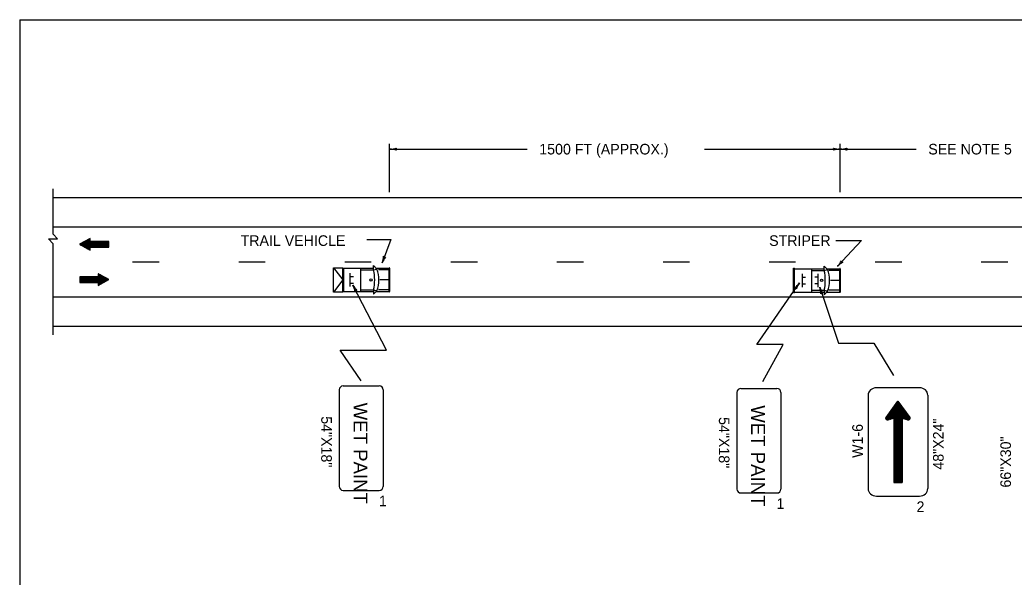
# Model space of a CAD drawing. Extents: x 1007 to 1035.5, y 1000.5 to 1021.5.
# Drawn here: x 1007 to 1025.74, y 1011 to 1021.5 of the extents above; entities that cross this region are included whole.
import ezdxf

# ---------------------------------------------------------------- set-up
doc = ezdxf.new("R2010")
doc.units = 0
doc.layers.add('Level 1', color=7, linetype='Continuous')
doc.layers.add('Level 10', color=7, linetype='Continuous')

msp = doc.modelspace()

# ---------------------------------------------------------------- linework, layer by layer
at = {"layer": 'Level 1'}
for p, q in [((1022.465, 1019.064), (1023.895, 1019.064)), ((1007.625, 1018.151), (1034.875, 1018.151)), ((1007.625, 1017.601), (1016.099, 1017.601)), ((1011.849, 1017.601), (1034.875, 1017.601)), ((1009.125, 1016.941), (1009.625, 1016.941)), ((1011.125, 1016.941), (1011.625, 1016.941)), ((1013.125, 1016.941), (1013.625, 1016.941)), ((1013.668, 1016.788), (1013.668, 1016.87)), ((1013.668, 1016.87), (1013.728, 1016.804)), ((1015.125, 1016.941), (1015.625, 1016.941)), ((1017.125, 1016.941), (1017.625, 1016.941)), ((1019.125, 1016.941), (1019.625, 1016.941)), ((1021.125, 1016.941), (1021.625, 1016.941)), ((1022.163, 1016.778), (1022.163, 1016.86)), ((1022.163, 1016.86), (1022.223, 1016.794)), ((1023.125, 1016.941), (1023.625, 1016.941)), ((1025.125, 1016.941), (1025.625, 1016.941)), ((1012.91, 1016.831), (1013.088, 1016.601)), ((1013.088, 1016.37), (1013.088, 1016.831)), ((1013.088, 1016.821), (1013.668, 1016.821)), ((1013.108, 1016.381), (1013.108, 1016.821)), ((1013.223, 1016.728), (1013.223, 1016.478)), ((1013.223, 1016.665), (1013.288, 1016.665)), ((1013.419, 1016.821), (1013.419, 1016.381)), ((1013.419, 1016.788), (1013.668, 1016.788)), ((1013.668, 1016.788), (1013.728, 1016.804)), ((1013.713, 1016.821), (1013.961, 1016.821)), ((1013.961, 1016.788), (1013.758, 1016.788)), ((1013.961, 1016.381), (1013.961, 1016.821)), ((1013.971, 1016.821), (1013.971, 1016.381)), ((1021.583, 1016.361), (1021.583, 1016.821)), ((1021.583, 1016.821), (1021.603, 1016.821)), ((1021.603, 1016.361), (1021.603, 1016.821)), ((1021.603, 1016.811), (1022.163, 1016.811)), ((1021.746, 1016.716), (1021.746, 1016.466)), ((1021.746, 1016.654), (1021.811, 1016.654)), ((1021.924, 1016.811), (1021.924, 1016.371)), ((1021.924, 1016.778), (1022.163, 1016.778)), ((1022.051, 1016.652), (1021.986, 1016.652)), ((1022.051, 1016.465), (1022.051, 1016.715)), ((1022.163, 1016.778), (1022.223, 1016.794)), ((1022.208, 1016.811), (1022.455, 1016.811)), ((1022.455, 1016.778), (1022.253, 1016.778)), ((1022.455, 1016.371), (1022.455, 1016.811)), ((1022.465, 1016.811), (1022.465, 1016.371)), ((1013.088, 1016.601), (1012.91, 1016.37)), ((1013.223, 1016.54), (1013.288, 1016.54)), ((1013.961, 1016.601), (1013.786, 1016.601)), ((1021.746, 1016.529), (1021.811, 1016.529)), ((1022.051, 1016.527), (1021.986, 1016.527)), ((1022.455, 1016.591), (1022.281, 1016.591)), ((1007.625, 1016.281), (1016.099, 1016.281)), ((1011.849, 1016.281), (1034.875, 1016.281)), ((1013.088, 1016.381), (1013.668, 1016.381)), ((1013.419, 1016.414), (1013.668, 1016.414)), ((1013.668, 1016.414), (1013.728, 1016.397)), ((1013.668, 1016.414), (1013.668, 1016.331)), ((1013.668, 1016.331), (1013.728, 1016.397)), ((1013.713, 1016.381), (1013.961, 1016.381)), ((1013.961, 1016.414), (1013.758, 1016.414)), ((1021.583, 1016.361), (1021.603, 1016.361)), ((1021.603, 1016.371), (1022.163, 1016.371)), ((1021.924, 1016.404), (1022.163, 1016.404)), ((1022.163, 1016.404), (1022.223, 1016.387)), ((1022.163, 1016.404), (1022.163, 1016.321)), ((1022.163, 1016.321), (1022.223, 1016.387)), ((1022.208, 1016.371), (1022.455, 1016.371)), ((1022.455, 1016.404), (1022.253, 1016.404)), ((1007.625, 1015.731), (1034.875, 1015.731)), ((1013.022, 1014.529), (1013.022, 1012.708)), ((1013.85, 1014.529), (1013.85, 1012.708)), ((1020.518, 1014.48), (1020.518, 1012.659)), ((1021.347, 1014.48), (1021.347, 1012.659)), ((1023.557, 1014.308), (1023.326, 1013.993)), ((1023.56, 1014.304), (1023.327, 1013.986)), ((1023.563, 1014.3), (1023.33, 1013.98)), ((1023.553, 1014.313), (1023.332, 1014.009)), ((1023.566, 1014.295), (1023.332, 1013.976)), ((1023.569, 1014.291), (1023.336, 1013.972)), ((1023.572, 1014.287), (1023.34, 1013.969)), ((1023.575, 1014.282), (1023.345, 1013.966)), ((1023.579, 1014.278), (1023.35, 1013.964)), ((1023.582, 1014.274), (1023.355, 1013.963)), ((1023.585, 1014.269), (1023.361, 1013.963)), ((1023.588, 1014.265), (1023.368, 1013.964)), ((1023.591, 1014.261), (1023.376, 1013.966)), ((1023.594, 1014.257), (1023.384, 1013.969)), ((1023.598, 1014.252), (1023.392, 1013.971)), ((1023.601, 1014.248), (1023.4, 1013.973)), ((1023.604, 1014.244), (1023.408, 1013.975)), ((1023.607, 1014.239), (1023.416, 1013.978)), ((1023.61, 1014.235), (1023.424, 1013.98)), ((1023.613, 1014.231), (1023.432, 1013.982)), ((1023.616, 1014.226), (1023.44, 1013.985)), ((1023.62, 1014.222), (1023.448, 1013.987)), ((1023.623, 1014.218), (1023.456, 1013.989)), ((1023.626, 1014.213), (1023.464, 1013.991)), ((1023.553, 1014.313), (1023.775, 1014.009)), ((1023.629, 1014.209), (1023.472, 1013.994)), ((1023.632, 1014.205), (1023.479, 1013.994)), ((1023.636, 1014.2), (1023.485, 1013.994)), ((1023.639, 1014.196), (1023.491, 1013.994)), ((1023.642, 1014.192), (1023.498, 1013.994)), ((1023.645, 1014.187), (1023.504, 1013.994)), ((1023.648, 1014.183), (1023.51, 1013.994)), ((1023.651, 1014.179), (1023.517, 1013.994)), ((1023.654, 1014.174), (1023.523, 1013.994)), ((1023.658, 1014.17), (1023.529, 1013.994)), ((1023.661, 1014.166), (1023.536, 1013.994)), ((1023.664, 1014.161), (1023.542, 1013.994)), ((1023.667, 1014.157), (1023.548, 1013.994)), ((1023.67, 1014.153), (1023.555, 1013.994)), ((1023.673, 1014.148), (1023.561, 1013.994)), ((1023.677, 1014.144), (1023.567, 1013.994)), ((1023.68, 1014.14), (1023.573, 1013.994)), ((1023.683, 1014.135), (1023.58, 1013.994)), ((1023.686, 1014.131), (1023.586, 1013.994)), ((1023.689, 1014.127), (1023.593, 1013.994)), ((1023.692, 1014.122), (1023.599, 1013.994)), ((1023.695, 1014.118), (1023.605, 1013.994)), ((1023.699, 1014.114), (1023.611, 1013.994)), ((1023.702, 1014.109), (1023.618, 1013.994)), ((1023.705, 1014.105), (1023.624, 1013.994)), ((1023.708, 1014.101), (1023.63, 1013.994)), ((1023.711, 1014.096), (1023.636, 1013.993)), ((1023.714, 1014.092), (1023.641, 1013.992)), ((1023.718, 1014.088), (1023.646, 1013.99)), ((1023.721, 1014.084), (1023.652, 1013.989)), ((1023.724, 1014.079), (1023.657, 1013.987)), ((1023.727, 1014.075), (1023.662, 1013.986)), ((1023.73, 1014.07), (1023.667, 1013.984)), ((1023.733, 1014.066), (1023.672, 1013.983)), ((1023.736, 1014.062), (1023.678, 1013.981)), ((1023.74, 1014.057), (1023.683, 1013.98)), ((1023.743, 1014.053), (1023.688, 1013.978)), ((1023.746, 1014.049), (1023.693, 1013.977)), ((1023.749, 1014.045), (1023.699, 1013.975)), ((1023.752, 1014.04), (1023.704, 1013.974)), ((1023.756, 1014.036), (1023.709, 1013.972)), ((1023.759, 1014.032), (1023.714, 1013.971)), ((1023.762, 1014.027), (1023.72, 1013.969)), ((1023.765, 1014.023), (1023.725, 1013.968)), ((1023.474, 1013.994), (1023.369, 1013.964)), ((1023.474, 1013.994), (1023.474, 1012.782)), ((1023.474, 1013.994), (1023.632, 1013.994)), ((1023.48, 1013.994), (1023.48, 1012.782)), ((1023.485, 1013.994), (1023.485, 1012.782)), ((1023.49, 1013.994), (1023.49, 1012.782)), ((1023.495, 1013.994), (1023.495, 1012.782)), ((1023.501, 1013.994), (1023.501, 1012.782)), ((1023.506, 1013.994), (1023.506, 1012.782)), ((1023.511, 1013.994), (1023.511, 1012.782)), ((1023.517, 1013.994), (1023.517, 1012.782)), ((1023.522, 1013.994), (1023.522, 1012.782)), ((1023.527, 1013.994), (1023.527, 1012.782)), ((1023.532, 1013.994), (1023.532, 1012.782)), ((1023.538, 1013.994), (1023.538, 1012.781)), ((1023.543, 1013.994), (1023.543, 1012.782)), ((1023.548, 1013.994), (1023.548, 1012.782)), ((1023.553, 1013.994), (1023.553, 1012.782)), ((1023.559, 1013.994), (1023.559, 1012.782)), ((1023.564, 1013.994), (1023.564, 1012.782)), ((1023.569, 1013.994), (1023.569, 1012.782)), ((1023.574, 1013.994), (1023.574, 1012.782)), ((1023.58, 1013.994), (1023.58, 1012.782)), ((1023.585, 1013.994), (1023.585, 1012.782)), ((1023.59, 1013.994), (1023.59, 1012.782)), ((1023.595, 1013.994), (1023.595, 1012.782)), ((1023.601, 1013.991), (1023.601, 1012.779)), ((1023.606, 1013.994), (1023.606, 1012.782)), ((1023.611, 1013.994), (1023.611, 1012.782)), ((1023.616, 1013.994), (1023.616, 1012.782)), ((1023.622, 1013.994), (1023.622, 1012.782)), ((1023.627, 1013.994), (1023.627, 1012.782)), ((1023.632, 1013.994), (1023.632, 1012.782)), ((1023.632, 1013.994), (1023.738, 1013.964)), ((1023.768, 1014.019), (1023.73, 1013.966)), ((1023.771, 1014.014), (1023.735, 1013.965)), ((1023.775, 1014.01), (1023.741, 1013.964)), ((1023.777, 1014.005), (1023.746, 1013.963)), ((1023.78, 1014), (1023.753, 1013.963)), ((1023.78, 1013.992), (1023.761, 1013.966)), ((1023.474, 1012.782), (1023.632, 1012.782))]:
    msp.add_line(p, q, dxfattribs=at)
for points in [[(1013.971, 1018.251), (1013.971, 1019.164)], [(1022.465, 1018.251), (1022.465, 1019.164)], [(1013.971, 1019.064), (1016.562, 1019.064)], [(1019.907, 1019.064), (1022.465, 1019.064)], [(1007.625, 1015.566), (1007.625, 1017.28), (1007.542, 1017.372), (1007.708, 1017.372), (1007.625, 1017.463), (1007.625, 1018.316)], [(1008.129, 1017.268), (1008.675, 1017.268)], [(1008.131, 1017.274), (1008.675, 1017.274)], [(1008.139, 1017.263), (1008.675, 1017.263)], [(1008.139, 1017.263), (1008.675, 1017.263)], [(1008.141, 1017.279), (1008.675, 1017.279)], [(1008.149, 1017.257), (1008.675, 1017.257)], [(1008.151, 1017.285), (1008.675, 1017.285)], [(1008.159, 1017.252), (1008.675, 1017.252)], [(1008.161, 1017.29), (1008.675, 1017.29)], [(1008.169, 1017.246), (1008.675, 1017.246)], [(1008.171, 1017.296), (1008.675, 1017.296)], [(1008.179, 1017.241), (1008.675, 1017.241)], [(1008.181, 1017.301), (1008.675, 1017.301)], [(1008.189, 1017.235), (1008.675, 1017.235)], [(1008.191, 1017.307), (1008.675, 1017.307)], [(1008.199, 1017.23), (1008.675, 1017.23)], [(1008.201, 1017.312), (1008.675, 1017.312)], [(1008.209, 1017.224), (1008.675, 1017.224)], [(1008.211, 1017.318), (1008.675, 1017.318)], [(1008.22, 1017.219), (1008.675, 1017.219)], [(1008.221, 1017.323), (1008.675, 1017.323)], [(1008.225, 1017.216), (1008.675, 1017.216)], [(1008.231, 1017.329), (1008.325, 1017.329)], [(1008.235, 1017.211), (1008.325, 1017.211)], [(1008.24, 1017.334), (1008.325, 1017.334)], [(1008.24, 1017.334), (1008.325, 1017.334)], [(1008.25, 1017.34), (1008.325, 1017.34)], [(1008.26, 1017.345), (1008.325, 1017.345)], [(1008.27, 1017.351), (1008.325, 1017.351)], [(1008.28, 1017.356), (1008.325, 1017.356)], [(1008.29, 1017.362), (1008.325, 1017.362)], [(1008.3, 1017.367), (1008.325, 1017.367)], [(1008.31, 1017.373), (1008.325, 1017.373)], [(1008.32, 1017.378), (1008.325, 1017.378)], [(1013.541, 1017.359), (1013.993, 1017.359), (1013.832, 1016.922)], [(1022.384, 1017.343), (1022.869, 1017.343), (1022.416, 1016.857)], [(1008.245, 1017.205), (1008.325, 1017.205)], [(1008.255, 1017.2), (1008.325, 1017.2)], [(1008.265, 1017.194), (1008.325, 1017.194)], [(1008.275, 1017.189), (1008.325, 1017.189)], [(1008.285, 1017.183), (1008.325, 1017.183)], [(1008.295, 1017.178), (1008.325, 1017.178)], [(1008.305, 1017.172), (1008.325, 1017.172)], [(1008.315, 1017.167), (1008.325, 1017.167)], [(1008.325, 1017.161), (1008.325, 1017.161)], [(1008.579, 1016.661), (1008.128, 1016.661)], [(1008.584, 1016.658), (1008.128, 1016.658)], [(1008.594, 1016.653), (1008.128, 1016.653)], [(1008.604, 1016.647), (1008.128, 1016.647)], [(1008.479, 1016.716), (1008.478, 1016.716)], [(1008.489, 1016.71), (1008.478, 1016.71)], [(1008.499, 1016.705), (1008.478, 1016.705)], [(1008.509, 1016.699), (1008.478, 1016.699)], [(1008.519, 1016.694), (1008.478, 1016.694)], [(1008.529, 1016.688), (1008.478, 1016.688)], [(1008.539, 1016.683), (1008.478, 1016.683)], [(1008.549, 1016.677), (1008.478, 1016.677)], [(1008.559, 1016.672), (1008.478, 1016.672)], [(1008.569, 1016.666), (1008.478, 1016.666)], [(1008.614, 1016.642), (1008.128, 1016.642)], [(1008.624, 1016.636), (1008.128, 1016.636)], [(1008.634, 1016.631), (1008.128, 1016.631)], [(1008.644, 1016.625), (1008.128, 1016.625)], [(1008.654, 1016.62), (1008.128, 1016.62)], [(1008.664, 1016.614), (1008.128, 1016.614)], [(1008.664, 1016.614), (1008.128, 1016.614)], [(1008.674, 1016.609), (1008.128, 1016.609)], [(1008.673, 1016.603), (1008.128, 1016.603)], [(1008.663, 1016.598), (1008.128, 1016.598)], [(1008.653, 1016.592), (1008.128, 1016.592)], [(1008.643, 1016.587), (1008.128, 1016.587)], [(1008.633, 1016.581), (1008.128, 1016.581)], [(1008.623, 1016.576), (1008.128, 1016.576)], [(1008.613, 1016.57), (1008.128, 1016.57)], [(1008.603, 1016.565), (1008.128, 1016.565)], [(1008.593, 1016.559), (1008.128, 1016.559)], [(1008.583, 1016.554), (1008.128, 1016.554)], [(1008.573, 1016.548), (1008.478, 1016.548)], [(1008.563, 1016.543), (1008.478, 1016.543)], [(1008.563, 1016.543), (1008.478, 1016.543)], [(1008.553, 1016.537), (1008.478, 1016.537)], [(1008.543, 1016.532), (1008.478, 1016.532)], [(1008.533, 1016.526), (1008.478, 1016.526)], [(1008.523, 1016.521), (1008.478, 1016.521)], [(1008.513, 1016.515), (1008.478, 1016.515)], [(1008.503, 1016.51), (1008.478, 1016.51)], [(1008.493, 1016.504), (1008.478, 1016.504)], [(1008.483, 1016.499), (1008.478, 1016.499)], [(1013.436, 1014.697), (1013.041, 1015.277), (1013.911, 1015.277), (1013.278, 1016.502)], [(1021.009, 1014.683), (1021.392, 1015.383), (1020.89, 1015.383), (1021.696, 1016.543)], [(1022.079, 1016.464), (1022.435, 1015.411), (1023.098, 1015.411), (1023.47, 1014.796)], [(1013.095, 1014.603), (1013.776, 1014.603)], [(1020.592, 1014.554), (1021.273, 1014.554)], [(1022.992, 1014.428), (1022.992, 1012.667)], [(1023.961, 1014.568), (1023.146, 1014.568)], [(1024.115, 1014.428), (1024.115, 1012.667)], [(1013.095, 1012.634), (1013.776, 1012.634)], [(1020.592, 1012.586), (1021.273, 1012.586)], [(1023.146, 1012.527), (1023.961, 1012.527)]]:
    msp.add_lwpolyline(points, dxfattribs=at)
for points in [[(1008.125, 1017.271), (1008.325, 1017.161), (1008.325, 1017.216), (1008.675, 1017.216), (1008.675, 1017.326), (1008.325, 1017.326), (1008.325, 1017.381)], [(1008.678, 1016.606), (1008.478, 1016.716), (1008.478, 1016.661), (1008.128, 1016.661), (1008.128, 1016.551), (1008.478, 1016.551), (1008.478, 1016.496)], [(1013.088, 1016.37), (1012.91, 1016.37), (1012.91, 1016.831), (1013.088, 1016.831)], [(1023.332, 1014.009), (1023.553, 1014.313), (1023.775, 1014.009), (1023.779, 1014.001), (1023.78, 1013.996), (1023.78, 1013.988), (1023.777, 1013.98), (1023.772, 1013.973), (1023.768, 1013.969), (1023.762, 1013.966), (1023.758, 1013.964), (1023.751, 1013.963), (1023.744, 1013.963), (1023.739, 1013.964), (1023.738, 1013.964), (1023.632, 1013.994), (1023.474, 1013.994), (1023.369, 1013.964), (1023.362, 1013.963), (1023.355, 1013.963), (1023.35, 1013.964), (1023.345, 1013.966), (1023.34, 1013.969), (1023.336, 1013.972), (1023.332, 1013.976), (1023.33, 1013.98), (1023.327, 1013.986), (1023.326, 1013.993), (1023.328, 1014), (1023.33, 1014.006)], [(1023.474, 1013.476), (1023.632, 1013.476), (1023.632, 1013.994), (1023.474, 1013.994)]]:
    msp.add_lwpolyline(points, close=True, dxfattribs=at)
for centre, radius, start, end in [((1013.971, 1019.454), 0.391, 270, 288.6688), ((1014.119, 1019.064), 0.0312, 138.7746, 220.8913), ((1022.317, 1019.064), 0.0312, 318.7746, 40.8913), ((1022.465, 1019.454), 0.391, 251.3472, 269.9939), ((1022.465, 1019.454), 0.391, 270, 288.6688), ((1022.614, 1019.064), 0.0312, 138.7746, 220.8913), ((1013.971, 1019.454), 0.391, 269.9878, 270), ((1013.971, 1018.673), 0.391, 71.3472, 89.9939), ((1022.465, 1018.673), 0.391, 90, 108.6688), ((1022.465, 1018.673), 0.391, 89.9878, 90), ((1022.465, 1018.673), 0.391, 71.3472, 89.9939), ((1022.465, 1019.454), 0.391, 269.9878, 270), ((1013.465, 1017.057), 0.391, 339.7053, 358.3741), ((1014.198, 1016.786), 0.391, 141.0525, 159.6992), ((1013.883, 1017.061), 0.0312, 208.4799, 290.5966), ((1013.465, 1017.057), 0.391, 339.6931, 339.7053), ((1022.131, 1017.123), 0.391, 317.0187, 335.6875), ((1022.702, 1016.591), 0.391, 118.3659, 137.0126), ((1022.131, 1017.123), 0.391, 317.0065, 317.0187), ((1022.518, 1016.966), 0.0312, 185.7933, 267.91), ((1013.625, 1016.681), 0.391, 207.3376, 226.0064), ((1012.931, 1016.322), 0.391, 8.6847, 27.3315), ((1013.625, 1016.681), 0.391, 207.3254, 207.3376), ((1021.375, 1016.766), 0.391, 306.5996, 325.2464), ((1022.016, 1016.321), 0.391, 145.2525, 163.9213), ((1022.016, 1016.321), 0.391, 145.2403, 145.2525), ((1022.449, 1016.589), 0.391, 198.6755, 217.3443), ((1021.709, 1016.339), 0.391, 0.0227, 18.6694), ((1022.449, 1016.589), 0.391, 198.6633, 198.6755), ((1013.346, 1016.37), 0.0312, 76.1122, 158.2289), ((1021.611, 1016.421), 0.0312, 14.0271, 96.1438), ((1022.127, 1016.323), 0.0312, 67.4501, 149.5668), ((1013.095, 1014.529), 0.0738, 90, 180), ((1013.776, 1014.529), 0.0738, 0, 90), ((1020.592, 1014.48), 0.0738, 90, 180), ((1021.273, 1014.48), 0.0738, 0, 90), ((1013.095, 1012.708), 0.0738, 180, 270), ((1013.776, 1012.708), 0.0738, 270, 0), ((1020.592, 1012.659), 0.0738, 180, 270), ((1021.273, 1012.659), 0.0738, 270, 0)]:
    msp.add_arc(centre, radius, start, end, dxfattribs=at)
for centre, major_axis, start_param, end_param in [((1012.956, 1016.601), (0, 0.806), 4.478172, 4.946606), ((1013.333, 1016.601), (0, 0.48), 4.274479, 5.150299), ((1013.966, 1016.821), (0, 0.00555), 4.720653, 7.845717), ((1021.451, 1016.591), (0, 0.806), 4.478172, 4.946606), ((1021.828, 1016.591), (0, 0.48), 4.274479, 5.150299), ((1022.46, 1016.811), (0, 0.00555), 4.720653, 7.845717), ((1013.966, 1016.381), (0, -0.00555), 4.720653, 7.845717), ((1022.46, 1016.371), (0, -0.00555), 4.720653, 7.845717), ((1023.146, 1014.428), (-0.154, 0), 4.712389, 6.283185), ((1023.961, 1014.428), (-0.154, 0), 3.141593, 4.712389), ((1023.359, 1013.993), (-0.0329, 0), 5.697333, 8.157484), ((1023.747, 1013.993), (0.0329, 0), 4.39271, 6.869038), ((1023.146, 1012.667), (0.154, 0), 3.141593, 4.712389), ((1023.961, 1012.667), (0.154, 0), 4.712389, 6.283185)]:
    msp.add_ellipse(centre, major_axis=major_axis, ratio=0.909091, start_param=start_param, end_param=end_param, dxfattribs=at)
for centre in [(1013.62, 1016.601), (1022.115, 1016.591)]:
    msp.add_ellipse(centre, major_axis=(0, 0.022), ratio=0.909091, dxfattribs=at)
at = {"layer": 'Level 10'}
for q in [(1035.5, 1021.5), (1007, 1000.5)]:
    msp.add_line((1007, 1021.5), q, dxfattribs=at)

# ---------------------------------------------------------------- texts
at = {"layer": 'Level 1'}
for s, p in [('1500 FT (APPROX.)', (1016.792, 1018.964)), ('SEE NOTE 5', (1024.126, 1018.964)), ('TRAIL VEHICLE', (1011.161, 1017.241)), ('STRIPER', (1021.125, 1017.241)), ('1', (1013.769, 1012.334)), ('1', (1021.265, 1012.286)), ('2', (1023.904, 1012.227))]:
    msp.add_text(s, height=0.2, dxfattribs=at).set_placement(p)
for s, height, rotation, p in [('WET PAINT', 0.262, 270, (1013.29, 1014.287)), ('WET PAINT', 0.262, 270, (1020.786, 1014.238)), ('54"X18"', 0.2, 270, (1012.681, 1014.031)), ('54"X18"', 0.2, 270, (1020.177, 1014.015)), ('W1-6', 0.2, 90, (1022.892, 1013.247)), ('48"X24"', 0.2, 90, (1024.415, 1013.025)), ('66"X30"', 0.2, 90, (1025.684, 1012.687))]:
    msp.add_text(s, height=height, rotation=rotation, dxfattribs=at).set_placement(p)

doc.saveas('drawing.dxf')
